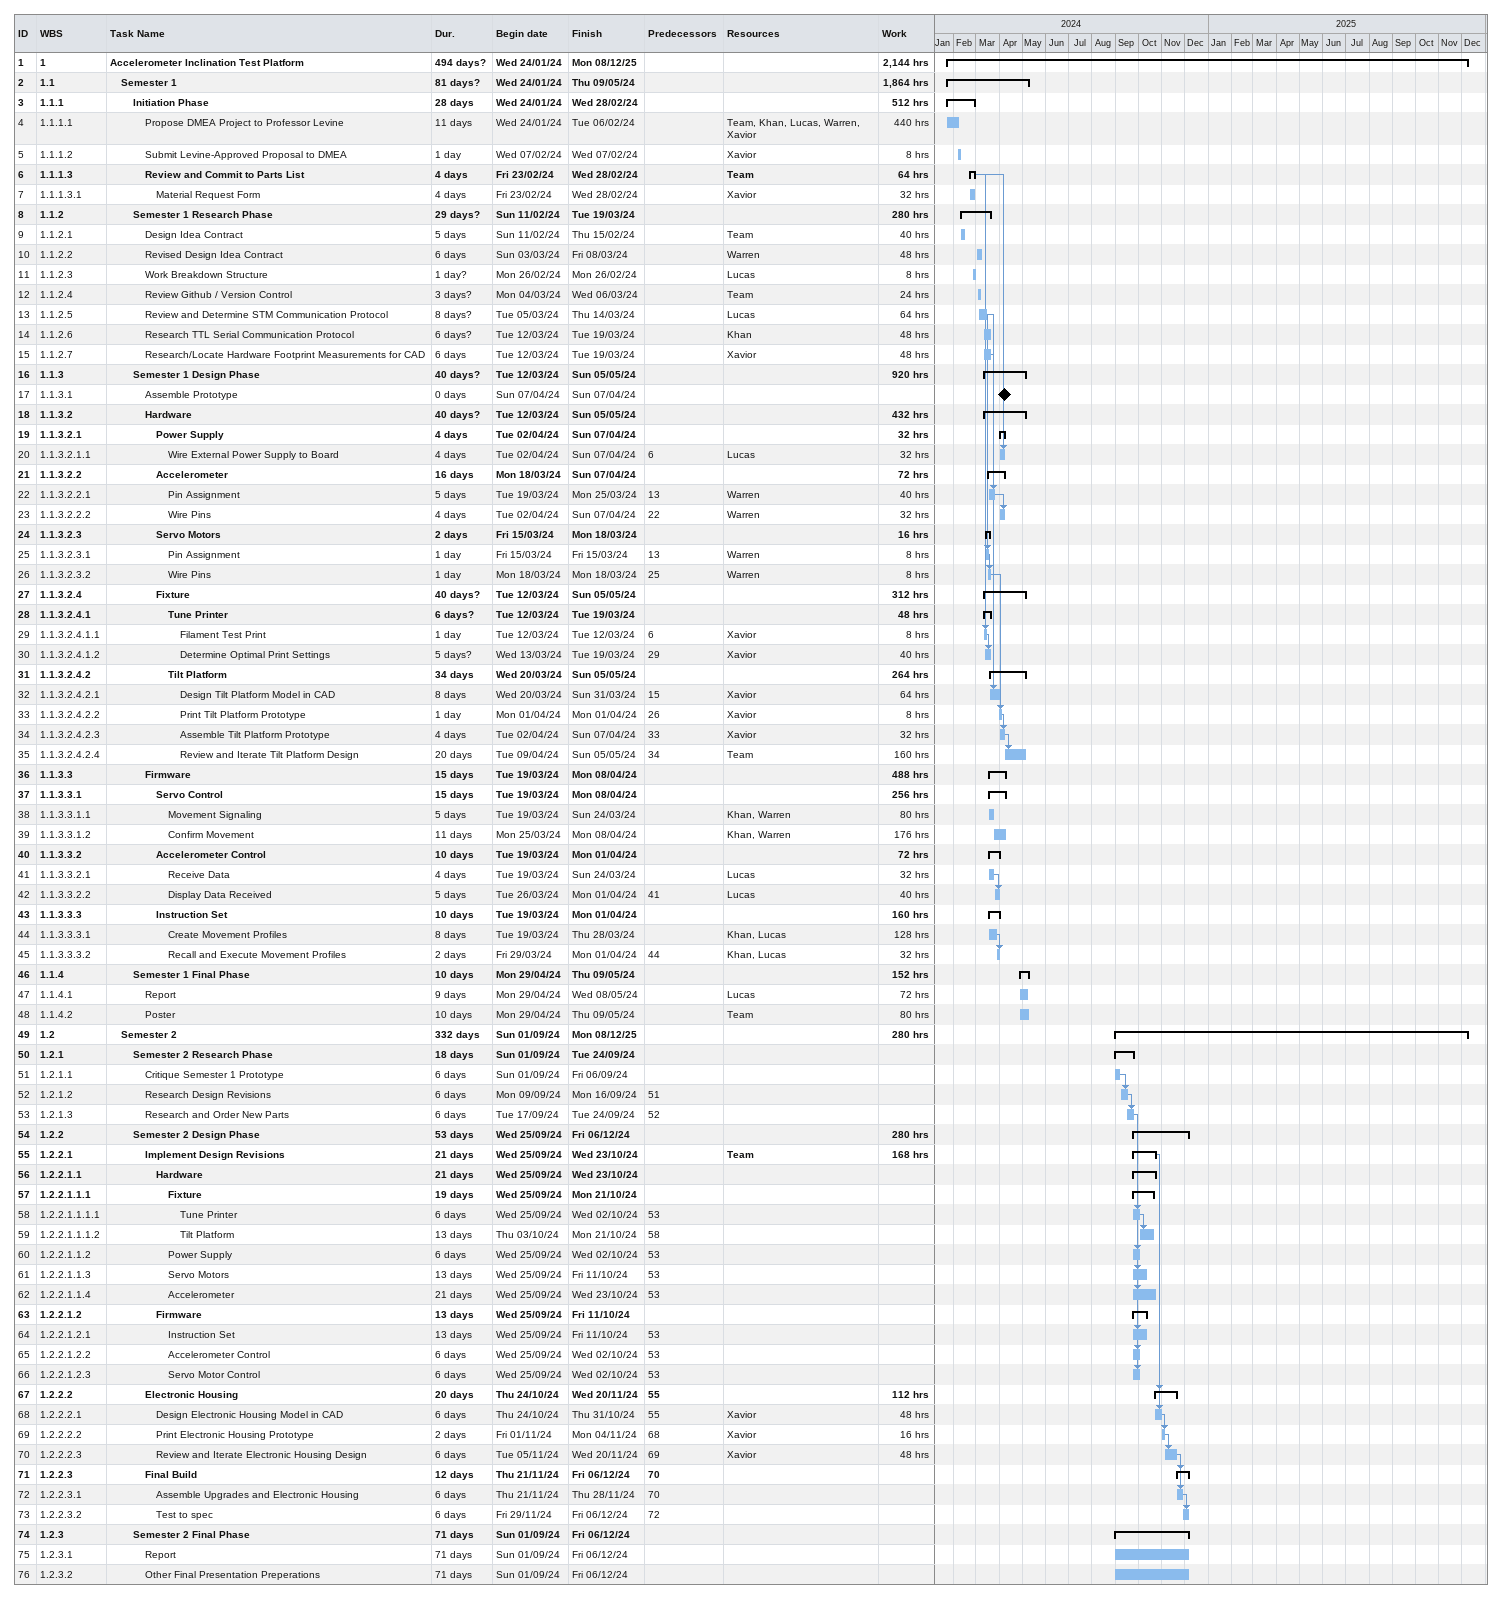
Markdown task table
| ID | WBS | Task | Duration | Start | Finish | Predecessors | Resources | Work (h) |
|---|---|---|---|---|---|---|---|---|
| 1 | 1 | **Accelerometer Inclination Test Platform** | 494d? | 2024-01-24 | 2025-12-08 |  |  | 2144 |
| 2 | 1.1 | **Semester 1** | 81d? | 2024-01-24 | 2024-05-09 |  |  | 1864 |
| 3 | 1.1.1 | **Initiation Phase** | 28d | 2024-01-24 | 2024-02-28 |  |  | 512 |
| 4 | 1.1.1.1 | Propose DMEA Project to Professor Levine | 11d | 2024-01-24 | 2024-02-06 |  | Team, Khan, Lucas, Warren, Xavior | 440 |
| 5 | 1.1.1.2 | Submit Levine-Approved Proposal to DMEA | 1d | 2024-02-07 | 2024-02-07 |  | Xavior | 8 |
| 6 | 1.1.1.3 | **Review and Commit to Parts List** | 4d | 2024-02-23 | 2024-02-28 |  | Team | 64 |
| 7 | 1.1.1.3.1 | Material Request Form | 4d | 2024-02-23 | 2024-02-28 |  | Xavior | 32 |
| 8 | 1.1.2 | **Semester 1 Research Phase** | 29d? | 2024-02-11 | 2024-03-19 |  |  | 280 |
| 9 | 1.1.2.1 | Design Idea Contract | 5d | 2024-02-11 | 2024-02-15 |  | Team | 40 |
| 10 | 1.1.2.2 | Revised Design Idea Contract | 6d | 2024-03-03 | 2024-03-08 |  | Warren | 48 |
| 11 | 1.1.2.3 | Work Breakdown Structure | 1d? | 2024-02-26 | 2024-02-26 |  | Lucas | 8 |
| 12 | 1.1.2.4 | Review Github / Version Control | 3d? | 2024-03-04 | 2024-03-06 |  | Team | 24 |
| 13 | 1.1.2.5 | Review and Determine STM Communication Protocol | 8d? | 2024-03-05 | 2024-03-14 |  | Lucas | 64 |
| 14 | 1.1.2.6 | Research TTL Serial Communication Protocol | 6d? | 2024-03-12 | 2024-03-19 |  | Khan | 48 |
| 15 | 1.1.2.7 | Research/Locate Hardware Footprint Measurements for CAD | 6d | 2024-03-12 | 2024-03-19 |  | Xavior | 48 |
| 16 | 1.1.3 | **Semester 1 Design Phase** | 40d? | 2024-03-12 | 2024-05-05 |  |  | 920 |
| 17 | 1.1.3.1 | Assemble Prototype | 0d | 2024-04-07 | 2024-04-07 |  |  |  |
| 18 | 1.1.3.2 | **Hardware** | 40d? | 2024-03-12 | 2024-05-05 |  |  | 432 |
| 19 | 1.1.3.2.1 | **Power Supply** | 4d | 2024-04-02 | 2024-04-07 |  |  | 32 |
| 20 | 1.1.3.2.1.1 | Wire External Power Supply to Board | 4d | 2024-04-02 | 2024-04-07 | 6 | Lucas | 32 |
| 21 | 1.1.3.2.2 | **Accelerometer** | 16d | 2024-03-18 | 2024-04-07 |  |  | 72 |
| 22 | 1.1.3.2.2.1 | Pin Assignment | 5d | 2024-03-19 | 2024-03-25 | 13 | Warren | 40 |
| 23 | 1.1.3.2.2.2 | Wire Pins | 4d | 2024-04-02 | 2024-04-07 | 22 | Warren | 32 |
| 24 | 1.1.3.2.3 | **Servo Motors** | 2d | 2024-03-15 | 2024-03-18 |  |  | 16 |
| 25 | 1.1.3.2.3.1 | Pin Assignment | 1d | 2024-03-15 | 2024-03-15 | 13 | Warren | 8 |
| 26 | 1.1.3.2.3.2 | Wire Pins | 1d | 2024-03-18 | 2024-03-18 | 25 | Warren | 8 |
| 27 | 1.1.3.2.4 | **Fixture** | 40d? | 2024-03-12 | 2024-05-05 |  |  | 312 |
| 28 | 1.1.3.2.4.1 | **Tune Printer** | 6d? | 2024-03-12 | 2024-03-19 |  |  | 48 |
| 29 | 1.1.3.2.4.1.1 | Filament Test Print | 1d | 2024-03-12 | 2024-03-12 | 6 | Xavior | 8 |
| 30 | 1.1.3.2.4.1.2 | Determine Optimal Print Settings | 5d? | 2024-03-13 | 2024-03-19 | 29 | Xavior | 40 |
| 31 | 1.1.3.2.4.2 | **Tilt Platform** | 34d | 2024-03-20 | 2024-05-05 |  |  | 264 |
| 32 | 1.1.3.2.4.2.1 | Design Tilt Platform Model in CAD | 8d | 2024-03-20 | 2024-03-31 | 15 | Xavior | 64 |
| 33 | 1.1.3.2.4.2.2 | Print Tilt Platform Prototype | 1d | 2024-04-01 | 2024-04-01 | 26 | Xavior | 8 |
| 34 | 1.1.3.2.4.2.3 | Assemble Tilt Platform Prototype | 4d | 2024-04-02 | 2024-04-07 | 33 | Xavior | 32 |
| 35 | 1.1.3.2.4.2.4 | Review and Iterate Tilt Platform Design | 20d | 2024-04-09 | 2024-05-05 | 34 | Team | 160 |
| 36 | 1.1.3.3 | **Firmware** | 15d | 2024-03-19 | 2024-04-08 |  |  | 488 |
| 37 | 1.1.3.3.1 | **Servo Control** | 15d | 2024-03-19 | 2024-04-08 |  |  | 256 |
| 38 | 1.1.3.3.1.1 | Movement Signaling | 5d | 2024-03-19 | 2024-03-24 |  | Khan, Warren | 80 |
| 39 | 1.1.3.3.1.2 | Confirm Movement | 11d | 2024-03-25 | 2024-04-08 |  | Khan, Warren | 176 |
| 40 | 1.1.3.3.2 | **Accelerometer Control** | 10d | 2024-03-19 | 2024-04-01 |  |  | 72 |
| 41 | 1.1.3.3.2.1 | Receive Data | 4d | 2024-03-19 | 2024-03-24 |  | Lucas | 32 |
| 42 | 1.1.3.3.2.2 | Display Data Received | 5d | 2024-03-26 | 2024-04-01 | 41 | Lucas | 40 |
| 43 | 1.1.3.3.3 | **Instruction Set** | 10d | 2024-03-19 | 2024-04-01 |  |  | 160 |
| 44 | 1.1.3.3.3.1 | Create Movement Profiles | 8d | 2024-03-19 | 2024-03-28 |  | Khan, Lucas | 128 |
| 45 | 1.1.3.3.3.2 | Recall and Execute Movement Profiles | 2d | 2024-03-29 | 2024-04-01 | 44 | Khan, Lucas | 32 |
| 46 | 1.1.4 | **Semester 1 Final Phase** | 10d | 2024-04-29 | 2024-05-09 |  |  | 152 |
| 47 | 1.1.4.1 | Report | 9d | 2024-04-29 | 2024-05-08 |  | Lucas | 72 |
| 48 | 1.1.4.2 | Poster | 10d | 2024-04-29 | 2024-05-09 |  | Team | 80 |
| 49 | 1.2 | **Semester 2** | 332d | 2024-09-01 | 2025-12-08 |  |  | 280 |
| 50 | 1.2.1 | **Semester 2 Research Phase** | 18d | 2024-09-01 | 2024-09-24 |  |  |  |
| 51 | 1.2.1.1 | Critique Semester 1 Prototype | 6d | 2024-09-01 | 2024-09-06 |  |  |  |
| 52 | 1.2.1.2 | Research Design Revisions | 6d | 2024-09-09 | 2024-09-16 | 51 |  |  |
| 53 | 1.2.1.3 | Research and Order New Parts | 6d | 2024-09-17 | 2024-09-24 | 52 |  |  |
| 54 | 1.2.2 | **Semester 2 Design Phase** | 53d | 2024-09-25 | 2024-12-06 |  |  | 280 |
| 55 | 1.2.2.1 | **Implement Design Revisions** | 21d | 2024-09-25 | 2024-10-23 |  | Team | 168 |
| 56 | 1.2.2.1.1 | **Hardware** | 21d | 2024-09-25 | 2024-10-23 |  |  |  |
| 57 | 1.2.2.1.1.1 | **Fixture** | 19d | 2024-09-25 | 2024-10-21 |  |  |  |
| 58 | 1.2.2.1.1.1.1 | Tune Printer | 6d | 2024-09-25 | 2024-10-02 | 53 |  |  |
| 59 | 1.2.2.1.1.1.2 | Tilt Platform | 13d | 2024-10-03 | 2024-10-21 | 58 |  |  |
| 60 | 1.2.2.1.1.2 | Power Supply | 6d | 2024-09-25 | 2024-10-02 | 53 |  |  |
| 61 | 1.2.2.1.1.3 | Servo Motors | 13d | 2024-09-25 | 2024-10-11 | 53 |  |  |
| 62 | 1.2.2.1.1.4 | Accelerometer | 21d | 2024-09-25 | 2024-10-23 | 53 |  |  |
| 63 | 1.2.2.1.2 | **Firmware** | 13d | 2024-09-25 | 2024-10-11 |  |  |  |
| 64 | 1.2.2.1.2.1 | Instruction Set | 13d | 2024-09-25 | 2024-10-11 | 53 |  |  |
| 65 | 1.2.2.1.2.2 | Accelerometer Control | 6d | 2024-09-25 | 2024-10-02 | 53 |  |  |
| 66 | 1.2.2.1.2.3 | Servo Motor Control | 6d | 2024-09-25 | 2024-10-02 | 53 |  |  |
| 67 | 1.2.2.2 | **Electronic Housing** | 20d | 2024-10-24 | 2024-11-20 | 55 |  | 112 |
| 68 | 1.2.2.2.1 | Design Electronic Housing Model in CAD | 6d | 2024-10-24 | 2024-10-31 | 55 | Xavior | 48 |
| 69 | 1.2.2.2.2 | Print Electronic Housing Prototype | 2d | 2024-11-01 | 2024-11-04 | 68 | Xavior | 16 |
| 70 | 1.2.2.2.3 | Review and Iterate Electronic Housing Design | 6d | 2024-11-05 | 2024-11-20 | 69 | Xavior | 48 |
| 71 | 1.2.2.3 | **Final Build** | 12d | 2024-11-21 | 2024-12-06 | 70 |  |  |
| 72 | 1.2.2.3.1 | Assemble Upgrades and Electronic Housing | 6d | 2024-11-21 | 2024-11-28 | 70 |  |  |
| 73 | 1.2.2.3.2 | Test to spec | 6d | 2024-11-29 | 2024-12-06 | 72 |  |  |
| 74 | 1.2.3 | **Semester 2 Final Phase** | 71d | 2024-09-01 | 2024-12-06 |  |  |  |
| 75 | 1.2.3.1 | Report | 71d | 2024-09-01 | 2024-12-06 |  |  |  |
| 76 | 1.2.3.2 | Other Final Presentation Preperations | 71d | 2024-09-01 | 2024-12-06 |  |  |  |
